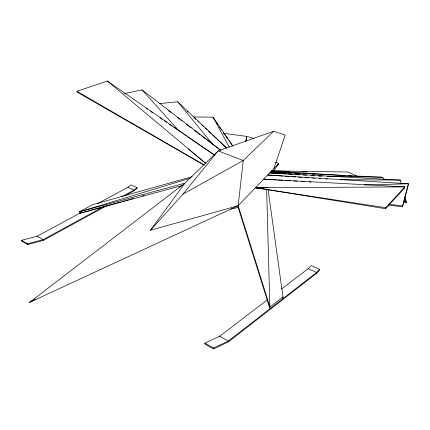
<?xml version="1.0" encoding="UTF-8"?>
<svg xmlns="http://www.w3.org/2000/svg" width="430" height="430" viewBox="0 0 430 430"><rect width="100%" height="100%" fill="white"/><g stroke="black" fill="none" stroke-linecap="round" stroke-linejoin="round"><path stroke-width="0.64" d="M267.121 300.016L219.676 336.249L204.787 343.118L204.798 344.011L213.565 348.929L228.384 341.898L228.384 341.017L316.62 272.486L319.603 269.379L311.159 265.595L308.17 268.675L281.516 289.03M266.632 189.216L269.927 308.751L238.155 207.4L238.166 205.707L243.251 160.481L273.716 131.214L285.181 135.058L273.905 168.56M268.105 189.737L282.983 296.953L282.913 298.667L282.72 297.34M246.315 140.997L246.535 136.364L223.638 133.305M228.384 341.898L316.561 273.324L316.62 272.486L308.17 268.675M319.603 269.379L319.544 270.212L316.561 273.324M256.812 187.69L255.468 187.722L385.576 208.711L385.683 207.722L404.888 186.91L263.692 179.176L265.03 179.186M400.239 180.96L400.341 180.095L269.68 172.951L286.418 173.978M388.494 205.056L402.458 206.873L408.5 183.793L267.702 175.01L283.107 176.069M403.501 202.283L406.156 202.724L406.264 201.831L404.872 196.714M245.578 141.529L246.535 136.364L253.893 138.374M402.458 206.873L408.5 183.793L364.199 184.932M273.582 171.172L278.807 163.459L275.673 162.287M277.807 164.346L278.807 163.459L238.166 205.707L150.446 230.244L184.938 183.132L218.187 150.887L273.716 131.214M182.992 194.107L218.187 150.887L243.251 160.481L182.992 194.107L150.446 230.244M385.576 208.711L404.775 187.872L404.888 186.91L255.468 187.722L385.683 207.722M97.513 203.675L127.93 187.281L130.951 184.873L137.068 187.614L134.047 190.038L121.728 196.757M124.716 195.919L134.095 190.796L137.116 188.367L137.068 187.614M282.983 296.953L269.981 307.025L238.166 205.707L29.396 302.494L184.938 183.132L79.276 211.872L79.437 213.42L182.395 185.47M81.184 212.479L37.018 236.285L21.5 240.322L21.618 241.128L27.719 244.552L43.226 240.418L107.715 205.201M104.716 206.034L43.118 239.623L27.601 243.745L21.5 240.322M29.396 302.494L35.926 299.076M204.787 343.118L213.554 348.037L228.384 341.017L219.676 336.249M179.702 187.147L181.051 186.539M204.185 165.093L77.013 92.079L76.932 91.267L107.371 81.071L214.221 154.848M190.474 178.16L79.276 211.872L92.686 204.664L192.183 176.687M79.437 213.42L120.862 201.917M122.158 201.557L125.393 200.659M126.689 200.299L128.629 199.762M129.924 199.402L133.16 198.504M142.222 195.989L144.168 195.446M230.808 209.12L238.155 207.4M124.318 93.59L142.013 89.886L220.585 150.118M159.299 103.603L177.719 101.781L226.712 148.011M256.812 187.695L255.468 187.722L260.79 188.415L255.468 187.722L268.191 187.733M340.055 179.686L400.341 180.095L401.212 183.287M193.607 116.944L213.033 117.164L233.012 146.195M319.135 176.015L322.478 176.085M327.149 176.176L382.598 177.262L384.253 179.364M289.696 171.355L271.642 170.909L287.616 172.081M302.397 171.672L307.079 171.79M382.598 177.262L270.663 171.93L291.427 173.07M294.104 173.22L299.463 173.516M303.483 173.736L306.832 173.919M312.185 174.214L314.867 174.36M321.565 174.73L322.903 174.806M287.756 174.059L292.443 174.349M295.125 174.51L299.812 174.8M303.155 175.005L306.504 175.209M311.191 175.499L313.868 175.66M318.555 175.951L320.565 176.069M263.692 179.176L276.393 179.96M277.732 180.041L283.08 180.374M285.756 180.535L290.438 180.826M293.781 181.03L297.125 181.24M301.134 181.487L304.478 181.691M309.159 181.981L311.164 182.105M345.564 175.644L271.642 170.909L347.924 172.016L356.948 176.139M348.23 175.816L352.224 176.074M285.117 176.209L289.809 176.531M291.819 176.671L295.84 176.95M298.517 177.133L301.865 177.364M305.219 177.595L308.568 177.826M312.588 178.101L314.593 178.24M319.286 178.563L320.624 178.654M325.983 179.025L327.327 179.117M262.128 188.544L263.456 188.711L262.123 188.587M389.263 204.288L402.577 205.938M403.614 201.412L406.264 201.831M127.93 187.281L134.047 190.038L134.095 190.796M37.018 236.285L43.118 239.623L43.226 240.418M76.932 91.267L204.18 165.029M146.141 108.36L147.248 109.112M150.565 111.386L152.774 112.902M159.965 117.82L162.174 119.33M164.389 120.846L166.603 122.362M169.366 124.254L172.129 126.146M173.79 127.28L182.083 132.956M183.191 133.714L185.953 135.606M187.061 136.364L214.156 154.902M168.205 110.499L170.871 112.526M177.273 117.385L179.944 119.411M181.008 120.217L182.078 121.029M186.346 124.27L191.146 127.914M194.349 130.344L200.219 134.8M201.283 135.606L202.353 136.417M203.422 137.229L220.493 150.183M188.447 149.076L205.997 163.631M107.371 81.071L205.524 163.169M187.023 111.193L188.001 112.101M194.355 118.024L195.822 119.389M197.773 121.212L198.751 122.125M201.686 124.856L203.637 126.678M205.105 128.043L207.061 129.865M208.523 131.231L210.969 133.51M212.436 134.875L226.605 148.087M142.013 89.886L179.133 131.075M177.719 101.781L212.931 144.593M213.42 118.454L214.183 119.545M216.473 122.819L217.999 125.001M219.526 127.183L221.434 129.908M223.342 132.633L227.922 139.175M229.066 140.814L232.501 145.722M213.033 117.164L229.217 147.108M405.286 199.52L406.156 202.724M27.601 243.745L27.719 244.552M213.554 348.037L213.565 348.929"/></g></svg>
